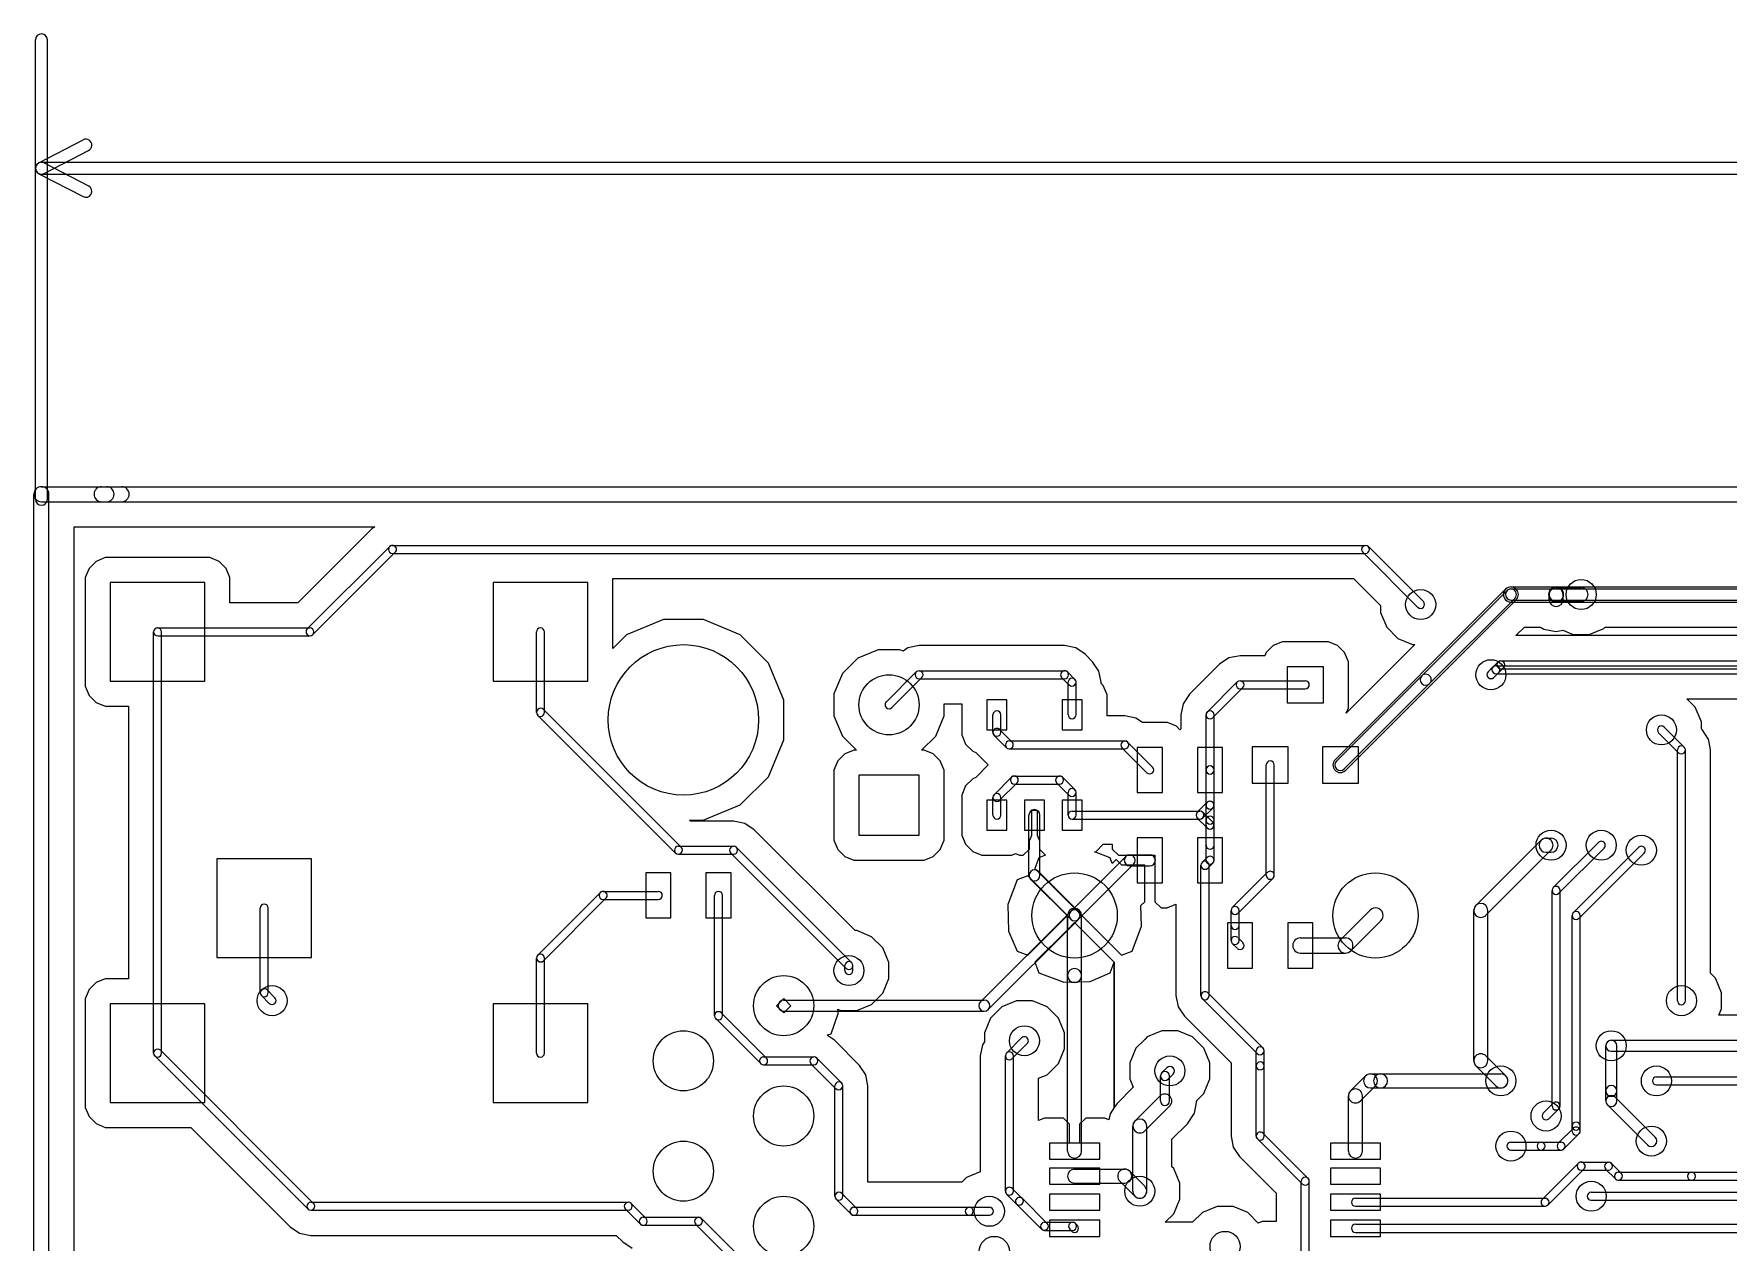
# Model space of a CAD drawing. Extents: x -29274 to 69862, y 24345 to 162744.
# Drawn here: x -8575 to 8315, y 70312 to 82360 of the extents above; entities that cross this region are included whole.
import ezdxf

# ---------------------------------------------------------------- set-up
doc = ezdxf.new("R2010")
doc.units = 0
doc.layers.add('BLACK', color=1, linetype='CONTINUOUS')

msp = doc.modelspace()

# ---------------------------------------------------------------- linework, layer by layer
at = {"layer": 'BLACK'}
for p, q in [((-8560, 77720), (-8560, 82300)), ((-8440, 77720), (-8440, 82300)), ((-8527, 81074), (-8085, 81303)), ((-8500, 81080), (61650, 81080)), ((-8471, 80967), (-8029, 81196)), ((-8471, 81073), (-8029, 80844)), ((-8527, 80966), (-8085, 80737)), ((-8500, 80960), (61650, 80960)), ((-8575, 26120), (-8575, 77770)), ((-8500, 77845), (-7700, 77845)), ((-8500, 77845), (-7850, 77845)), ((-8500, 77695), (-7700, 77695)), ((-8500, 77695), (-7850, 77695)), ((-8425, 26120), (-8425, 77770)), ((-7900, 77845), (61650, 77845)), ((-7900, 77695), (61650, 77695)), ((-8175, 26230), (-8175, 77445)), ((-8175, 77445), (-7900, 77445)), ((-8175, 26230), (-8175, 77445)), ((-8175, 77445), (-7900, 77445)), ((-7900, 77445), (-7850, 77445)), ((-7900, 77445), (-7850, 77445)), ((-7850, 77445), (-7700, 77445)), ((-7850, 77445), (-7700, 77445)), ((-7700, 77445), (-5176, 77445)), ((-7700, 77445), (-5176, 77445)), ((-5206, 77424), (-5943, 76687)), ((-5206, 77424), (-5943, 76687)), ((-5205, 77425), (-5206, 77425)), ((-5206, 77425), (-5206, 77424)), ((-5205, 77425), (-5206, 77425)), ((-5206, 77425), (-5206, 77424)), ((-5176, 77445), (-5205, 77425)), ((-5176, 77445), (-5205, 77425)), ((-5850, 76426), (-5028, 77248)), ((-5794, 76370), (-4972, 77192)), ((-5000, 77260), (4700, 77260)), ((4672, 77191), (5221, 76642)), ((4729, 77248), (5278, 76699)), ((-8025, 77030), (-8063, 76939)), ((-8025, 77030), (-8063, 76939)), ((-7955, 77100), (-8025, 77030)), ((-7955, 77100), (-8025, 77030)), ((-7863, 77138), (-7955, 77100)), ((-7863, 77138), (-7955, 77100)), ((-6919, 77138), (-7863, 77138)), ((-6919, 77138), (-7863, 77138)), ((-6820, 77138), (-6919, 77138)), ((-6820, 77138), (-6919, 77138)), ((-6729, 77100), (-6820, 77138)), ((-6729, 77100), (-6820, 77138)), ((-6659, 77030), (-6729, 77100)), ((-6659, 77030), (-6729, 77100)), ((-6621, 76938), (-6659, 77030)), ((-6621, 76938), (-6659, 77030)), ((-5000, 77180), (4700, 77180)), ((-8063, 76939), (-8063, 76840)), ((-8063, 76939), (-8063, 76840)), ((-6870, 76889), (-7814, 76889)), ((-7814, 76889), (-7814, 75905)), ((-6870, 75905), (-6870, 76889)), ((-6621, 76687), (-6621, 76938)), ((-6621, 76687), (-6621, 76938)), ((-3053, 76889), (-3997, 76889)), ((-3997, 76889), (-3997, 75905)), ((-3053, 75905), (-3053, 76889)), ((-2804, 76230), (-2804, 76930)), ((-2804, 76930), (4580, 76930)), ((-2804, 76230), (-2804, 76930)), ((-2804, 76930), (4580, 76930)), ((4580, 76930), (4851, 76659)), ((4580, 76930), (4851, 76659)), ((-8063, 76840), (-8063, 75856)), ((-8063, 76840), (-8063, 75856)), ((-5943, 76687), (-6621, 76687)), ((-5943, 76687), (-6621, 76687)), ((6097, 76823), (4397, 75123)), ((6203, 76717), (4503, 75017)), ((5261, 75959), (6111, 76809)), ((5339, 75881), (6189, 76731)), ((6150, 76845), (6600, 76845)), ((6150, 76825), (14050, 76825)), ((6150, 76715), (14050, 76715)), ((6150, 76695), (6600, 76695)), ((6530, 76720), (6530, 76770)), ((6530, 76720), (6530, 76770)), ((6600, 76845), (13650, 76845)), ((6600, 76840), (6850, 76840)), ((6600, 76700), (6850, 76700)), ((6600, 76695), (13650, 76695)), ((6670, 76720), (6670, 76770)), ((6670, 76720), (6670, 76770)), ((-2298, 76520), (-2666, 76368)), ((-2298, 76520), (-2666, 76368)), ((-1900, 76520), (-2298, 76520)), ((-1900, 76520), (-2298, 76520)), ((-1533, 76367), (-1900, 76520)), ((-1533, 76367), (-1900, 76520)), ((4851, 76659), (4851, 76591)), ((4851, 76659), (4851, 76591)), ((4851, 76591), (4912, 76444)), ((4851, 76591), (4912, 76444)), ((-7382, 72197), (-7382, 76397)), ((-7341, 76437), (-5823, 76437)), ((-7341, 76357), (-5823, 76357)), ((-7302, 72197), (-7302, 76397)), ((-3565, 75595), (-3565, 76397)), ((-3485, 75595), (-3485, 76397)), ((-2666, 76368), (-2804, 76230)), ((-2666, 76368), (-2804, 76230)), ((-1252, 76086), (-1533, 76367)), ((-1252, 76086), (-1533, 76367)), ((4912, 76444), (5024, 76332)), ((4912, 76444), (5024, 76332)), ((6200, 76360), (6285, 76445)), ((6200, 76360), (6285, 76445)), ((9700, 76360), (6200, 76360)), ((9700, 76360), (6200, 76360)), ((6285, 76445), (6446, 76445)), ((6285, 76445), (6446, 76445)), ((6446, 76445), (6478, 76424)), ((6446, 76445), (6478, 76424)), ((6478, 76424), (6600, 76400)), ((6478, 76424), (6600, 76400)), ((6600, 76400), (6668, 76414)), ((6600, 76400), (6668, 76414)), ((6668, 76414), (6770, 76371)), ((6668, 76414), (6770, 76371)), ((6770, 76371), (6929, 76371)), ((6770, 76371), (6929, 76371)), ((6929, 76371), (7076, 76432)), ((6929, 76371), (7076, 76432)), ((7076, 76432), (7089, 76445)), ((7076, 76432), (7089, 76445)), ((7089, 76445), (13419, 76445)), ((7089, 76445), (13419, 76445)), ((-159, 76219), (-361, 76135)), ((-159, 76219), (-361, 76135)), ((59, 76219), (-159, 76219)), ((59, 76219), (-159, 76219)), ((90, 76206), (59, 76219)), ((90, 76206), (59, 76219)), ((139, 76238), (90, 76206)), ((139, 76238), (90, 76206)), ((250, 76260), (139, 76238)), ((250, 76260), (139, 76238)), ((1700, 76260), (250, 76260)), ((1700, 76260), (250, 76260)), ((1811, 76238), (1700, 76260)), ((1811, 76238), (1700, 76260)), ((1905, 76175), (1811, 76238)), ((1905, 76175), (1811, 76238)), ((1980, 76100), (1905, 76175)), ((1980, 76100), (1905, 76175)), ((3709, 76191), (3696, 76160)), ((3709, 76191), (3696, 76160)), ((3779, 76261), (3709, 76191)), ((3779, 76261), (3709, 76191)), ((3871, 76299), (3779, 76261)), ((3871, 76299), (3779, 76261)), ((4231, 76299), (3871, 76299)), ((4231, 76299), (3871, 76299)), ((4330, 76299), (4231, 76299)), ((4330, 76299), (4231, 76299)), ((4421, 76261), (4330, 76299)), ((4421, 76261), (4330, 76299)), ((4491, 76191), (4421, 76261)), ((4491, 76191), (4421, 76261)), ((4529, 76099), (4491, 76191)), ((4529, 76099), (4491, 76191)), ((5191, 76271), (4506, 75587)), ((5191, 76271), (4506, 75587)), ((5024, 76332), (5170, 76271)), ((5024, 76332), (5170, 76271)), ((5170, 76271), (5191, 76271)), ((5170, 76271), (5191, 76271)), ((-1100, 75718), (-1252, 76086)), ((-1100, 75718), (-1252, 76086)), ((-361, 76135), (-515, 75981)), ((-361, 76135), (-515, 75981)), ((250, 76010), (1700, 76010)), ((2043, 76006), (1980, 76100)), ((2043, 76006), (1980, 76100)), ((2065, 75895), (2043, 76006)), ((2065, 75895), (2043, 76006)), ((3245, 76075), (2945, 75775)), ((3245, 76075), (2945, 75775)), ((3339, 76138), (3245, 76075)), ((3339, 76138), (3245, 76075)), ((3450, 76160), (3339, 76138)), ((3450, 76160), (3339, 76138)), ((3696, 76160), (3450, 76160)), ((3696, 76160), (3450, 76160)), ((3920, 76050), (3920, 75690)), ((4280, 76050), (3920, 76050)), ((4280, 75690), (4280, 76050)), ((4529, 75739), (4529, 76099)), ((4529, 75739), (4529, 76099)), ((6021, 76098), (5922, 75999)), ((5971, 76048), (5922, 75999)), ((6078, 76041), (5979, 75942)), ((6000, 76060), (9750, 76060)), ((6050, 76110), (9700, 76110)), ((6050, 76030), (9700, 76030)), ((-8063, 75856), (-8025, 75764)), ((-8063, 75856), (-8025, 75764)), ((-7814, 75905), (-6870, 75905)), ((-3997, 75905), (-3053, 75905)), ((-515, 75981), (-599, 75779)), ((-515, 75981), (-599, 75779)), ((222, 75998), (-78, 75698)), ((278, 75942), (-22, 75642)), ((250, 75930), (1700, 75930)), ((1746, 75867), (1671, 75942)), ((1803, 75924), (1728, 75999)), ((1735, 75571), (1735, 75895)), ((1815, 75571), (1815, 75895)), ((2065, 75882), (2065, 75895)), ((2065, 75882), (2065, 75895)), ((2086, 75861), (2065, 75882)), ((2086, 75861), (2065, 75882)), ((2124, 75769), (2086, 75861)), ((2124, 75769), (2086, 75861)), ((3422, 75898), (3122, 75598)), ((3478, 75842), (3178, 75542)), ((3450, 75910), (4100, 75910)), ((4411, 75109), (5261, 75959)), ((4489, 75031), (5339, 75881)), ((6028, 75991), (5979, 75942)), ((6000, 75980), (9750, 75980)), ((-8025, 75764), (-7955, 75694)), ((-8025, 75764), (-7955, 75694)), ((-7955, 75694), (-7864, 75656)), ((-7955, 75694), (-7864, 75656)), ((-1100, 75320), (-1100, 75718)), ((-1100, 75320), (-1100, 75718)), ((-599, 75779), (-599, 75561)), ((-599, 75779), (-599, 75561)), ((499, 75561), (499, 75680)), ((499, 75680), (676, 75680)), ((499, 75561), (499, 75680)), ((499, 75680), (676, 75680)), ((676, 75680), (676, 75671)), ((676, 75680), (676, 75671)), ((676, 75671), (676, 75371)), ((676, 75671), (676, 75371)), ((1125, 75720), (925, 75720)), ((925, 75720), (925, 75420)), ((1125, 75420), (1125, 75720)), ((1875, 75720), (1675, 75720)), ((1675, 75720), (1675, 75420)), ((1875, 75420), (1875, 75720)), ((2124, 75560), (2124, 75769)), ((2124, 75560), (2124, 75769)), ((2882, 75681), (2860, 75570)), ((2882, 75681), (2860, 75570)), ((2945, 75775), (2882, 75681)), ((2945, 75775), (2882, 75681)), ((3450, 75830), (4100, 75830)), ((3920, 75690), (4280, 75690)), ((4529, 75640), (4529, 75739)), ((4529, 75640), (4529, 75739)), ((7988, 75646), (7904, 75730)), ((7904, 75730), (9629, 75730)), ((7988, 75646), (7904, 75730)), ((7904, 75730), (9629, 75730)), ((-7864, 75656), (-7765, 75656)), ((-7864, 75656), (-7765, 75656)), ((-7765, 75656), (-7632, 75656)), ((-7765, 75656), (-7632, 75656)), ((-7632, 75656), (-7632, 72938)), ((-7632, 75656), (-7632, 72938)), ((-3553, 75567), (-2178, 74192)), ((-3496, 75624), (-2121, 74249)), ((-599, 75561), (-515, 75359)), ((-599, 75561), (-515, 75359)), ((415, 75359), (499, 75561)), ((415, 75359), (499, 75561)), ((985, 75396), (985, 75570)), ((1065, 75396), (1065, 75570)), ((2300, 75560), (2124, 75560)), ((2300, 75560), (2124, 75560)), ((2411, 75538), (2300, 75560)), ((2411, 75538), (2300, 75560)), ((2476, 75494), (2411, 75538)), ((2476, 75494), (2411, 75538)), ((2860, 75570), (2860, 75432)), ((2860, 75570), (2860, 75432)), ((3110, 75020), (3110, 75570)), ((3190, 75020), (3190, 75570)), ((4506, 75587), (4529, 75640)), ((4506, 75587), (4529, 75640)), ((8049, 75499), (7988, 75646)), ((8049, 75499), (7988, 75646)), ((8049, 75431), (8049, 75499)), ((8049, 75431), (8049, 75499)), ((-515, 75359), (-375, 75219)), ((-515, 75359), (-375, 75219)), ((275, 75219), (415, 75359)), ((275, 75219), (415, 75359)), ((676, 75371), (714, 75279)), ((676, 75371), (714, 75279)), ((925, 75420), (1125, 75420)), ((1121, 75242), (996, 75367)), ((1178, 75299), (1053, 75424)), ((1675, 75420), (1875, 75420)), ((2626, 75494), (2476, 75494)), ((2626, 75494), (2476, 75494)), ((2725, 75494), (2626, 75494)), ((2725, 75494), (2626, 75494)), ((2816, 75456), (2725, 75494)), ((2816, 75456), (2725, 75494)), ((2850, 75422), (2816, 75456)), ((2850, 75422), (2816, 75456)), ((2860, 75432), (2850, 75422)), ((2860, 75432), (2850, 75422)), ((7622, 75391), (7821, 75192)), ((7679, 75448), (7878, 75249)), ((8054, 75426), (8049, 75431)), ((8054, 75426), (8049, 75431)), ((8055, 75425), (8054, 75426)), ((8055, 75425), (8054, 75426)), ((8117, 75332), (8055, 75425)), ((8117, 75332), (8055, 75425)), ((8118, 75331), (8117, 75332)), ((8118, 75331), (8117, 75332)), ((8139, 75221), (8118, 75331)), ((8139, 75221), (8118, 75331)), ((-1253, 74953), (-1100, 75320)), ((-1253, 74953), (-1100, 75320)), ((-491, 75181), (-561, 75111)), ((-491, 75181), (-561, 75111)), ((-399, 75219), (-491, 75181)), ((-399, 75219), (-491, 75181)), ((-375, 75219), (-399, 75219)), ((-375, 75219), (-399, 75219)), ((300, 75219), (275, 75219)), ((300, 75219), (275, 75219)), ((391, 75181), (300, 75219)), ((391, 75181), (300, 75219)), ((461, 75111), (391, 75181)), ((461, 75111), (391, 75181)), ((714, 75279), (784, 75209)), ((714, 75279), (784, 75209)), ((784, 75209), (816, 75196)), ((784, 75209), (816, 75196)), ((816, 75196), (820, 75190)), ((816, 75196), (820, 75190)), ((820, 75190), (939, 75070)), ((820, 75190), (939, 75070)), ((1150, 75310), (2300, 75310)), ((1150, 75230), (2300, 75230)), ((2272, 75241), (2521, 74992)), ((2329, 75298), (2578, 75049)), ((2425, 75245), (2425, 74795)), ((2675, 75245), (2425, 75245)), ((2675, 74795), (2675, 75245)), ((3025, 75245), (3025, 74795)), ((3275, 75245), (3025, 75245)), ((3275, 74795), (3275, 75245)), ((3570, 75250), (3570, 74890)), ((3930, 75250), (3570, 75250)), ((3930, 74890), (3930, 75250)), ((4270, 75250), (4270, 74890)), ((4630, 75250), (4270, 75250)), ((4630, 74890), (4630, 75250)), ((7810, 72720), (7810, 75220)), ((7890, 72720), (7890, 75220)), ((8140, 75220), (8139, 75221)), ((8140, 75220), (8139, 75221)), ((8140, 72994), (8140, 75220)), ((8140, 72994), (8140, 75220)), ((-561, 75111), (-599, 75020)), ((-561, 75111), (-599, 75020)), ((-599, 75020), (-599, 74921)), ((-599, 75020), (-599, 74921)), ((499, 75019), (461, 75111)), ((499, 75019), (461, 75111)), ((499, 74419), (499, 75019)), ((499, 74419), (499, 75019)), ((939, 75070), (820, 74950)), ((939, 75070), (820, 74950)), ((3110, 74120), (3110, 75020)), ((3110, 74670), (3110, 75020)), ((3190, 74120), (3190, 75020)), ((3190, 74670), (3190, 75020)), ((3710, 73970), (3710, 75070)), ((3790, 73970), (3790, 75070)), ((-1534, 74672), (-1253, 74953)), ((-1534, 74672), (-1253, 74953)), ((-599, 74921), (-599, 74321)), ((-599, 74921), (-599, 74321)), ((250, 74970), (-350, 74970)), ((-350, 74970), (-350, 74370)), ((250, 74370), (250, 74970)), ((714, 74861), (676, 74770)), ((714, 74861), (676, 74770)), ((784, 74931), (714, 74861)), ((784, 74931), (714, 74861)), ((816, 74945), (784, 74931)), ((816, 74945), (784, 74931)), ((820, 74950), (816, 74945)), ((820, 74950), (816, 74945)), ((1171, 74948), (997, 74774)), ((1227, 74892), (1053, 74718)), ((1200, 74960), (1650, 74960)), ((1200, 74880), (1650, 74880)), ((1746, 74767), (1621, 74892)), ((1803, 74824), (1678, 74949)), ((3570, 74890), (3930, 74890)), ((4270, 74890), (4630, 74890)), ((-1902, 74520), (-1534, 74672)), ((-1902, 74520), (-1534, 74672)), ((676, 74770), (676, 74671)), ((676, 74770), (676, 74671)), ((676, 74671), (676, 74371)), ((676, 74671), (676, 74371)), ((1125, 74720), (925, 74720)), ((925, 74720), (925, 74420)), ((985, 74571), (985, 74745)), ((1065, 74571), (1065, 74745)), ((1125, 74420), (1125, 74720)), ((1500, 74720), (1300, 74720)), ((1300, 74720), (1300, 74420)), ((1500, 74420), (1500, 74720)), ((1875, 74720), (1675, 74720)), ((1675, 74720), (1675, 74420)), ((1735, 74571), (1735, 74795)), ((1815, 74571), (1815, 74795)), ((1875, 74420), (1875, 74720)), ((2425, 74795), (2675, 74795)), ((3022, 74599), (3121, 74698)), ((3025, 74795), (3275, 74795)), ((3110, 74520), (3110, 74670)), ((3190, 74520), (3190, 74670)), ((-2030, 74510), (-2040, 74520)), ((-2040, 74520), (-1902, 74520)), ((-2030, 74510), (-2040, 74520)), ((-2040, 74520), (-1902, 74520)), ((-1600, 74510), (-2030, 74510)), ((-1600, 74510), (-2030, 74510)), ((-1489, 74488), (-1600, 74510)), ((-1489, 74488), (-1600, 74510)), ((-1395, 74425), (-1489, 74488)), ((-1395, 74425), (-1489, 74488)), ((1345, 73970), (1345, 74570)), ((1374, 74469), (1374, 74620)), ((1374, 74620), (1426, 74620)), ((1374, 74469), (1374, 74620)), ((1374, 74620), (1426, 74620)), ((1426, 74620), (1426, 74371)), ((1426, 74620), (1426, 74371)), ((1455, 73970), (1455, 74570)), ((1775, 74610), (3049, 74610)), ((1775, 74530), (3049, 74530)), ((3022, 74541), (3121, 74442)), ((3079, 74542), (3178, 74641)), ((3079, 74598), (3178, 74499)), ((3110, 74470), (3110, 74520)), ((3110, 74270), (3110, 74520)), ((3190, 74470), (3190, 74520)), ((3190, 74270), (3190, 74520)), ((-389, 73419), (-1395, 74425)), ((-389, 73419), (-1395, 74425)), ((-599, 74321), (-561, 74229)), ((-599, 74321), (-561, 74229)), ((-350, 74370), (250, 74370)), ((461, 74229), (499, 74320)), ((461, 74229), (499, 74320)), ((499, 74320), (499, 74419)), ((499, 74320), (499, 74419)), ((676, 74371), (714, 74279)), ((676, 74371), (714, 74279)), ((925, 74420), (1125, 74420)), ((1300, 74420), (1500, 74420)), ((1350, 74313), (1374, 74370)), ((1350, 74313), (1374, 74370)), ((1374, 74370), (1374, 74469)), ((1374, 74370), (1374, 74469)), ((1426, 74371), (1450, 74313)), ((1426, 74371), (1450, 74313)), ((1675, 74420), (1875, 74420)), ((2675, 74345), (2425, 74345)), ((2425, 74345), (2425, 73895)), ((2675, 73895), (2675, 74345)), ((3275, 74345), (3025, 74345)), ((3025, 74345), (3025, 73895)), ((3275, 73895), (3275, 74345)), ((6450, 74319), (5801, 73670)), ((6500, 74340), (6550, 74340)), ((-2150, 74260), (-1600, 74260)), ((-2150, 74180), (-1600, 74180)), ((-1628, 74192), (-478, 73042)), ((-1572, 74248), (-422, 73098)), ((-561, 74229), (-491, 74159)), ((-561, 74229), (-491, 74159)), ((-491, 74159), (-400, 74121)), ((-491, 74159), (-400, 74121)), ((299, 74121), (391, 74159)), ((299, 74121), (391, 74159)), ((391, 74159), (461, 74229)), ((391, 74159), (461, 74229)), ((714, 74279), (784, 74209)), ((714, 74279), (784, 74209)), ((784, 74209), (875, 74171)), ((784, 74209), (875, 74171)), ((875, 74171), (974, 74171)), ((875, 74171), (974, 74171)), ((974, 74171), (1174, 74171)), ((974, 74171), (1174, 74171)), ((1174, 74171), (1212, 74187)), ((1174, 74171), (1212, 74187)), ((1212, 74187), (1251, 74171)), ((1212, 74187), (1251, 74171)), ((1251, 74171), (1288, 74170)), ((1251, 74171), (1288, 74170)), ((1288, 74170), (1350, 74232)), ((1288, 74170), (1350, 74232)), ((1350, 74232), (1350, 74313)), ((1350, 74232), (1350, 74313)), ((1510, 74172), (1445, 74144)), ((1510, 74172), (1445, 74144)), ((1450, 74313), (1450, 74232)), ((1450, 74313), (1450, 74232)), ((1450, 74232), (1510, 74172)), ((1450, 74232), (1510, 74172)), ((2310, 74158), (1762, 73610)), ((1999, 74203), (2016, 74209)), ((1999, 74203), (2016, 74209)), ((2155, 74144), (1999, 74203)), ((2155, 74144), (1999, 74203)), ((2016, 74209), (2086, 74279)), ((2016, 74209), (2086, 74279)), ((2086, 74279), (2086, 74280)), ((2086, 74280), (2175, 74280)), ((2086, 74279), (2086, 74280)), ((2086, 74280), (2175, 74280)), ((2175, 74280), (2175, 74232)), ((2175, 74280), (2175, 74232)), ((2175, 74232), (2237, 74170)), ((2175, 74232), (2237, 74170)), ((2237, 74170), (2450, 74170)), ((2237, 74170), (2450, 74170)), ((2350, 74175), (2550, 74175)), ((2450, 74170), (2500, 74170)), ((2450, 74170), (2500, 74170)), ((2500, 74170), (2600, 74170)), ((2500, 74170), (2600, 74170)), ((2600, 74170), (2600, 74070)), ((2600, 74170), (2600, 74070)), ((3072, 74099), (3121, 74148)), ((6549, 74220), (5900, 73571)), ((6500, 74200), (6550, 74200)), ((6572, 73848), (7022, 74298)), ((6628, 73792), (7078, 74242)), ((6772, 73599), (7421, 74248)), ((6829, 73542), (7478, 74191)), ((-5807, 74135), (-6751, 74135)), ((-6751, 74135), (-6751, 73151)), ((-5807, 73151), (-5807, 74135)), ((-2475, 73995), (-2475, 73545)), ((-2225, 73995), (-2475, 73995)), ((-2225, 73545), (-2225, 73995)), ((-1875, 73995), (-1875, 73545)), ((-1625, 73995), (-1875, 73995)), ((-1625, 73545), (-1625, 73995)), ((-400, 74121), (-301, 74121)), ((-400, 74121), (-301, 74121)), ((-301, 74121), (299, 74121)), ((-301, 74121), (299, 74121)), ((1445, 74144), (1404, 74037)), ((1445, 74144), (1404, 74037)), ((1404, 74037), (1765, 73676)), ((1404, 74037), (1765, 73676)), ((1439, 74008), (1838, 73609)), ((2388, 74080), (1840, 73532)), ((2176, 74088), (2155, 74144)), ((2176, 74088), (2155, 74144)), ((2215, 74126), (2176, 74088)), ((2215, 74126), (2176, 74088)), ((2271, 74070), (2215, 74126)), ((2271, 74070), (2215, 74126)), ((2500, 74070), (2271, 74070)), ((2500, 74070), (2271, 74070)), ((2350, 74065), (2550, 74065)), ((2500, 73707), (2500, 74070)), ((2500, 73707), (2500, 74070)), ((2600, 74070), (2600, 74020)), ((2600, 74070), (2600, 74020)), ((2600, 74020), (2600, 73707)), ((2600, 74020), (2600, 73707)), ((3060, 72770), (3060, 74070)), ((3129, 74042), (3178, 74091)), ((3140, 72770), (3140, 74070)), ((3372, 73649), (3721, 73998)), ((-2900, 73810), (-2350, 73810)), ((1226, 73925), (1133, 73678)), ((1226, 73925), (1133, 73678)), ((1333, 73966), (1226, 73925)), ((1333, 73966), (1226, 73925)), ((1729, 73570), (1333, 73966)), ((1729, 73570), (1333, 73966)), ((1362, 73931), (1761, 73532)), ((2425, 73895), (2675, 73895)), ((3025, 73895), (3275, 73895)), ((3429, 73592), (3778, 73941)), ((6560, 71670), (6560, 73820)), ((6640, 71670), (6640, 73820)), ((-6319, 72799), (-6319, 73643)), ((-6239, 72799), (-6239, 73643)), ((-3552, 73174), (-2928, 73798)), ((-3496, 73118), (-2872, 73742)), ((-2900, 73730), (-2350, 73730)), ((-1790, 72570), (-1790, 73770)), ((-1710, 72570), (-1710, 73770)), ((1133, 73678), (1142, 73414)), ((1133, 73678), (1142, 73414)), ((1765, 73676), (1800, 73641)), ((1765, 73676), (1800, 73641)), ((1800, 73641), (1871, 73570)), ((1800, 73641), (1871, 73570)), ((2460, 73668), (2500, 73707)), ((2460, 73668), (2500, 73707)), ((2467, 73462), (2460, 73668)), ((2467, 73462), (2460, 73668)), ((2600, 73707), (2662, 73645)), ((2600, 73707), (2662, 73645)), ((2662, 73645), (2724, 73646)), ((2662, 73645), (2724, 73646)), ((2724, 73646), (2810, 73682)), ((2724, 73646), (2810, 73682)), ((2810, 73682), (2810, 72770)), ((2810, 73682), (2810, 72770)), ((-2475, 73545), (-2225, 73545)), ((-1875, 73545), (-1625, 73545)), ((861, 72709), (1761, 73609)), ((939, 72631), (1839, 73531)), ((1333, 73174), (1729, 73570)), ((1333, 73174), (1729, 73570)), ((1729, 73428), (1729, 73570)), ((1729, 73570), (1729, 73428)), ((1729, 73428), (1729, 73570)), ((1729, 73570), (1729, 73428)), ((1800, 73499), (1729, 73428)), ((1800, 73499), (1729, 73428)), ((1730, 72970), (1730, 73570)), ((2196, 73103), (1800, 73499)), ((2196, 73103), (1800, 73499)), ((1870, 72970), (1870, 73570)), ((1871, 73570), (1906, 73535)), ((1871, 73570), (1906, 73535)), ((1906, 73535), (2267, 73174)), ((1906, 73535), (2267, 73174)), ((3325, 73495), (3325, 73045)), ((3575, 73495), (3325, 73495)), ((3360, 73320), (3360, 73620)), ((3360, 73470), (3360, 73620)), ((3440, 73320), (3440, 73620)), ((3440, 73470), (3440, 73620)), ((3575, 73045), (3575, 73495)), ((3925, 73495), (3925, 73045)), ((4175, 73495), (3925, 73495)), ((4175, 73045), (4175, 73495)), ((4447, 73323), (4747, 73623)), ((4553, 73217), (4853, 73517)), ((5780, 72120), (5780, 73620)), ((5920, 72120), (5920, 73620)), ((6760, 71470), (6760, 73570)), ((6840, 71470), (6840, 73570)), ((-370, 73419), (-389, 73419)), ((-370, 73419), (-389, 73419)), ((-224, 73358), (-370, 73419)), ((-224, 73358), (-370, 73419)), ((-112, 73246), (-224, 73358)), ((-112, 73246), (-224, 73358)), ((1142, 73414), (1226, 73215)), ((1142, 73414), (1226, 73215)), ((1729, 73428), (1404, 73103)), ((1729, 73428), (1404, 73103)), ((2374, 73215), (2467, 73462)), ((2374, 73215), (2467, 73462)), ((3429, 73348), (3478, 73299)), ((4050, 73345), (4500, 73345)), ((-6751, 73151), (-5807, 73151)), ((-3565, 72197), (-3565, 73145)), ((-3485, 72197), (-3485, 73145)), ((-51, 73099), (-112, 73246)), ((-51, 73099), (-112, 73246)), ((1226, 73215), (1333, 73174)), ((1226, 73215), (1333, 73174)), ((2267, 73174), (2374, 73215)), ((2267, 73174), (2374, 73215)), ((3372, 73291), (3421, 73242)), ((4050, 73195), (4500, 73195)), ((-490, 73020), (-490, 73070)), ((-410, 73020), (-410, 73070)), ((-51, 72940), (-51, 73099)), ((-51, 72940), (-51, 73099)), ((1404, 73103), (1445, 72996)), ((1404, 73103), (1445, 72996)), ((1445, 72996), (1692, 72903)), ((1445, 72996), (1692, 72903)), ((1730, 71220), (1730, 72970)), ((1870, 71220), (1870, 72970)), ((1956, 72912), (2155, 72996)), ((1956, 72912), (2155, 72996)), ((2155, 72996), (2196, 73103)), ((2155, 72996), (2196, 73103)), ((2196, 71655), (2196, 73103)), ((2196, 73103), (2196, 71655)), ((2196, 71655), (2196, 73103)), ((2196, 73103), (2196, 71655)), ((3325, 73045), (3575, 73045)), ((3925, 73045), (4175, 73045)), ((8188, 72946), (8140, 72994)), ((8188, 72946), (8140, 72994)), ((-8025, 72830), (-8063, 72739)), ((-8025, 72830), (-8063, 72739)), ((-7955, 72900), (-8025, 72830)), ((-7955, 72900), (-8025, 72830)), ((-7863, 72938), (-7955, 72900)), ((-7863, 72938), (-7955, 72900)), ((-7632, 72938), (-7863, 72938)), ((-7632, 72938), (-7863, 72938)), ((-6172, 72749), (-6250, 72827)), ((-112, 72794), (-51, 72940)), ((-112, 72794), (-51, 72940)), ((1692, 72903), (1956, 72912)), ((1692, 72903), (1956, 72912)), ((3678, 72249), (3129, 72798)), ((8249, 72799), (8188, 72946)), ((8249, 72799), (8188, 72946)), ((8249, 72640), (8249, 72799)), ((8249, 72640), (8249, 72799)), ((-8063, 72739), (-8063, 72640)), ((-8063, 72739), (-8063, 72640)), ((-8063, 72640), (-8063, 71656)), ((-8063, 72640), (-8063, 71656)), ((-6870, 72689), (-7814, 72689)), ((-7814, 72689), (-7814, 71705)), ((-6870, 71705), (-6870, 72689)), ((-6228, 72693), (-6306, 72771)), ((-3053, 72689), (-3997, 72689)), ((-3997, 72689), (-3997, 71705)), ((-3053, 71705), (-3053, 72689)), ((-1171, 72670), (-1100, 72741)), ((-1171, 72670), (-1100, 72741)), ((-1100, 72599), (-1171, 72670)), ((-1100, 72599), (-1171, 72670)), ((-1100, 72741), (-1029, 72670)), ((-1100, 72741), (-1029, 72670)), ((-1100, 72725), (900, 72725)), ((-1029, 72670), (-1100, 72599)), ((-1029, 72670), (-1100, 72599)), ((-557, 72591), (-560, 72634)), ((-560, 72634), (-530, 72621)), ((-557, 72591), (-560, 72634)), ((-560, 72634), (-530, 72621)), ((-371, 72621), (-224, 72682)), ((-371, 72621), (-224, 72682)), ((-224, 72682), (-112, 72794)), ((-224, 72682), (-112, 72794)), ((1074, 72658), (962, 72546)), ((1074, 72658), (962, 72546)), ((1221, 72719), (1074, 72658)), ((1221, 72719), (1074, 72658)), ((1380, 72719), (1221, 72719)), ((1380, 72719), (1221, 72719)), ((1526, 72658), (1380, 72719)), ((1526, 72658), (1380, 72719)), ((1638, 72546), (1526, 72658)), ((1638, 72546), (1526, 72658)), ((2810, 72770), (2832, 72659)), ((2810, 72770), (2832, 72659)), ((2832, 72659), (2895, 72565)), ((2832, 72659), (2895, 72565)), ((3621, 72192), (3072, 72741)), ((8221, 72575), (8249, 72640)), ((8221, 72575), (8249, 72640)), ((-1778, 72542), (-1328, 72092)), ((-1722, 72598), (-1272, 72148)), ((-1100, 72615), (900, 72615)), ((-628, 72389), (-557, 72591)), ((-628, 72389), (-557, 72591)), ((-530, 72621), (-371, 72621)), ((-530, 72621), (-371, 72621)), ((962, 72546), (901, 72400)), ((962, 72546), (901, 72400)), ((1699, 72399), (1638, 72546)), ((1699, 72399), (1638, 72546)), ((2895, 72565), (3360, 72100)), ((2895, 72565), (3360, 72100)), ((10100, 72575), (8221, 72575)), ((10100, 72575), (8221, 72575)), ((-668, 72379), (-628, 72389)), ((-668, 72379), (-628, 72389)), ((-654, 72365), (-668, 72379)), ((-654, 72365), (-668, 72379)), ((-595, 72325), (-654, 72365)), ((-595, 72325), (-654, 72365)), ((-345, 72075), (-595, 72325)), ((-345, 72075), (-595, 72325)), ((901, 72310), (882, 72281)), ((901, 72310), (882, 72281)), ((901, 72400), (901, 72310)), ((901, 72400), (901, 72310)), ((1122, 72198), (1272, 72348)), ((1178, 72142), (1328, 72292)), ((1699, 72240), (1699, 72399)), ((1699, 72240), (1699, 72399)), ((2500, 72334), (2412, 72246)), ((2500, 72334), (2412, 72246)), ((2524, 72358), (2500, 72334)), ((2524, 72358), (2500, 72334)), ((2671, 72419), (2524, 72358)), ((2671, 72419), (2524, 72358)), ((2830, 72419), (2671, 72419)), ((2830, 72419), (2671, 72419)), ((2976, 72358), (2830, 72419)), ((2976, 72358), (2830, 72419)), ((3088, 72246), (2976, 72358)), ((3088, 72246), (2976, 72358)), ((7150, 72325), (10100, 72325)), ((-7369, 72169), (-5843, 70643)), ((-7313, 72225), (-5787, 70699)), ((-1300, 72160), (-800, 72160)), ((-771, 72148), (-522, 71899)), ((882, 72281), (860, 72170)), ((882, 72281), (860, 72170)), ((860, 72170), (860, 71015)), ((860, 72170), (860, 71015)), ((1110, 70820), (1110, 72170)), ((1190, 70820), (1190, 72170)), ((1638, 72094), (1699, 72240)), ((1638, 72094), (1699, 72240)), ((2412, 72246), (2351, 72100)), ((2412, 72246), (2351, 72100)), ((3149, 72099), (3088, 72246)), ((3149, 72099), (3088, 72246)), ((3610, 72070), (3610, 72220)), ((3690, 72070), (3690, 72220)), ((5900, 72169), (6099, 71970)), ((7095, 71820), (7095, 72270)), ((7150, 72215), (10100, 72215)), ((7205, 71820), (7205, 72270)), ((-1300, 72080), (-800, 72080)), ((-828, 72091), (-579, 71842)), ((-282, 71981), (-345, 72075)), ((-282, 71981), (-345, 72075)), ((-260, 71870), (-282, 71981)), ((-260, 71870), (-282, 71981)), ((1440, 71947), (1526, 71982)), ((1440, 71947), (1526, 71982)), ((1526, 71982), (1638, 72094)), ((1526, 71982), (1638, 72094)), ((2351, 72100), (2351, 71941)), ((2351, 72100), (2351, 71941)), ((2655, 71720), (2655, 71970)), ((2718, 72052), (2668, 72002)), ((2782, 71988), (2732, 71938)), ((2745, 71720), (2745, 71970)), ((3149, 71940), (3149, 72099)), ((3149, 71940), (3149, 72099)), ((3360, 72100), (3360, 72070)), ((3360, 72100), (3360, 72070)), ((3360, 72070), (3360, 71370)), ((3360, 72070), (3360, 71370)), ((3610, 71370), (3610, 72070)), ((3690, 71370), (3690, 72070)), ((4551, 71820), (4700, 71969)), ((4750, 71990), (4850, 71990)), ((4850, 71990), (6050, 71990)), ((5801, 72070), (6000, 71871)), ((7600, 71960), (8450, 71960)), ((-590, 70770), (-590, 71870)), ((-510, 70770), (-510, 71870)), ((-260, 70910), (-260, 71870)), ((-260, 70910), (-260, 71870)), ((1440, 71524), (1440, 71947)), ((1440, 71524), (1440, 71947)), ((2385, 71859), (2224, 71696)), ((2385, 71859), (2224, 71696)), ((2351, 71941), (2385, 71859)), ((2351, 71941), (2385, 71859)), ((3018, 71725), (3088, 71794)), ((3018, 71725), (3088, 71794)), ((3088, 71794), (3149, 71940)), ((3088, 71794), (3149, 71940)), ((4650, 71721), (4799, 71870)), ((4750, 71850), (4850, 71850)), ((4850, 71850), (6050, 71850)), ((7095, 71720), (7095, 71820)), ((7205, 71720), (7205, 71820)), ((7600, 71880), (8450, 71880)), ((-8063, 71656), (-8025, 71564)), ((-8063, 71656), (-8025, 71564)), ((-7814, 71705), (-6870, 71705)), ((-3997, 71705), (-3053, 71705)), ((2196, 71655), (2154, 71593)), ((2196, 71655), (2154, 71593)), ((2224, 71696), (2196, 71655)), ((2224, 71696), (2196, 71655)), ((2650, 71769), (2401, 71520)), ((2749, 71670), (2500, 71421)), ((2995, 71597), (3019, 71720)), ((2995, 71597), (3019, 71720)), ((3019, 71720), (3018, 71725)), ((3019, 71720), (3018, 71725)), ((4530, 71220), (4530, 71770)), ((4670, 71220), (4670, 71770)), ((6472, 71599), (6571, 71698)), ((6529, 71542), (6628, 71641)), ((7112, 71681), (7511, 71282)), ((7189, 71758), (7588, 71359)), ((-8025, 71564), (-7955, 71494)), ((-8025, 71564), (-7955, 71494)), ((-7955, 71494), (-7864, 71456)), ((-7955, 71494), (-7864, 71456)), ((-7864, 71456), (-7765, 71456)), ((-7864, 71456), (-7765, 71456)), ((-7765, 71456), (-7011, 71456)), ((-7765, 71456), (-7011, 71456)), ((-7011, 71456), (-6020, 70465)), ((-7011, 71456), (-6020, 70465)), ((1500, 71549), (1440, 71524)), ((1500, 71549), (1440, 71524)), ((1599, 71549), (1500, 71549)), ((1599, 71549), (1500, 71549)), ((1688, 71550), (1599, 71549)), ((1688, 71550), (1599, 71549)), ((1750, 71488), (1688, 71550)), ((1750, 71488), (1688, 71550)), ((1750, 71320), (1750, 71488)), ((1750, 71320), (1750, 71488)), ((1912, 71550), (1850, 71488)), ((1912, 71550), (1850, 71488)), ((1850, 71488), (1850, 71320)), ((1850, 71488), (1850, 71320)), ((2001, 71549), (1912, 71550)), ((2001, 71549), (1912, 71550)), ((2100, 71549), (2001, 71549)), ((2100, 71549), (2001, 71549)), ((2141, 71532), (2100, 71549)), ((2141, 71532), (2100, 71549)), ((2142, 71532), (2141, 71532)), ((2142, 71532), (2141, 71532)), ((2154, 71593), (2142, 71532)), ((2154, 71593), (2142, 71532)), ((2380, 70820), (2380, 71470)), ((2520, 70820), (2520, 71470)), ((2770, 71338), (2926, 71493)), ((2770, 71338), (2926, 71493)), ((2926, 71493), (2995, 71597)), ((2926, 71493), (2995, 71597)), ((6622, 71298), (6772, 71448)), ((6760, 71420), (6760, 71470)), ((6840, 71420), (6840, 71470)), ((2050, 71300), (1550, 71300)), ((1550, 71300), (1550, 71140)), ((1750, 71299), (1750, 71320)), ((1750, 71299), (1750, 71320)), ((1850, 71299), (1750, 71299)), ((1850, 71299), (1750, 71299)), ((1850, 71320), (1850, 71299)), ((1850, 71320), (1850, 71299)), ((2050, 71140), (2050, 71300)), ((2770, 71064), (2770, 71338)), ((2770, 71064), (2770, 71338)), ((3360, 71370), (3382, 71259)), ((3360, 71370), (3382, 71259)), ((4072, 70892), (3622, 71342)), ((4128, 70948), (3678, 71398)), ((4850, 71300), (4350, 71300)), ((4350, 71300), (4350, 71140)), ((4850, 71140), (4850, 71300)), ((6150, 71310), (6450, 71310)), ((6450, 71310), (6650, 71310)), ((6678, 71242), (6828, 71392)), ((1550, 71140), (2050, 71140)), ((3382, 71259), (3445, 71165)), ((3382, 71259), (3445, 71165)), ((3445, 71165), (3810, 70800)), ((3445, 71165), (3810, 70800)), ((4350, 71140), (4850, 71140)), ((6150, 71230), (6450, 71230)), ((6450, 71230), (6650, 71230)), ((6850, 71110), (7122, 71110)), ((724, 70958), (676, 70910)), ((724, 70958), (676, 70910)), ((860, 71015), (724, 70958)), ((860, 71015), (724, 70958)), ((2050, 71050), (1550, 71050)), ((1550, 71050), (1550, 70890)), ((1800, 71040), (2300, 71040)), ((2050, 70890), (2050, 71050)), ((2350, 71019), (2499, 70870)), ((2788, 71046), (2770, 71064)), ((2788, 71046), (2770, 71064)), ((2849, 70899), (2788, 71046)), ((2849, 70899), (2788, 71046)), ((4850, 71050), (4350, 71050)), ((4350, 71050), (4350, 70890)), ((4850, 70890), (4850, 71050)), ((6462, 70739), (6821, 71098)), ((6519, 70682), (6878, 71041)), ((6850, 71030), (7122, 71030)), ((7094, 71041), (7193, 70942)), ((7151, 71098), (7250, 70999)), ((7222, 71010), (7950, 71010)), ((7950, 71010), (11068, 71010)), ((-522, 70798), (-372, 70648)), ((676, 70910), (-260, 70910)), ((676, 70910), (-260, 70910)), ((1221, 70692), (1122, 70791)), ((1278, 70749), (1179, 70848)), ((1550, 70890), (2050, 70890)), ((2050, 70790), (1550, 70790)), ((1550, 70790), (1550, 70630)), ((1800, 70900), (2300, 70900)), ((2050, 70630), (2050, 70790)), ((2251, 70920), (2400, 70771)), ((2849, 70740), (2849, 70899)), ((2849, 70740), (2849, 70899)), ((3810, 70800), (3810, 70519)), ((3810, 70800), (3810, 70519)), ((4060, 69370), (4060, 70920)), ((4140, 69370), (4140, 70920)), ((4350, 70890), (4850, 70890)), ((4850, 70790), (4350, 70790)), ((4350, 70790), (4350, 70630)), ((4850, 70630), (4850, 70790)), ((6950, 70810), (11112, 70810)), ((7222, 70930), (7950, 70930)), ((7950, 70930), (11068, 70930)), ((-5814, 70710), (-2650, 70710)), ((-5814, 70630), (-2650, 70630)), ((-2678, 70642), (-2528, 70492)), ((-2622, 70698), (-2472, 70548)), ((-578, 70742), (-428, 70592)), ((-400, 70660), (750, 70660)), ((750, 70660), (950, 70660)), ((1471, 70442), (1222, 70691)), ((1528, 70499), (1279, 70748)), ((1550, 70630), (2050, 70630)), ((2788, 70594), (2849, 70740)), ((2788, 70594), (2849, 70740)), ((3074, 70608), (2976, 70510)), ((3074, 70608), (2976, 70510)), ((3221, 70669), (3074, 70608)), ((3221, 70669), (3074, 70608)), ((3380, 70669), (3221, 70669)), ((3380, 70669), (3221, 70669)), ((3526, 70608), (3380, 70669)), ((3526, 70608), (3380, 70669)), ((3631, 70503), (3526, 70608)), ((3631, 70503), (3526, 70608)), ((4350, 70630), (4850, 70630)), ((4600, 70750), (6490, 70750)), ((4600, 70670), (6490, 70670)), ((6950, 70730), (11112, 70730)), ((-6020, 70465), (-5926, 70402)), ((-6020, 70465), (-5926, 70402)), ((-2500, 70560), (-1950, 70560)), ((-2500, 70480), (-1950, 70480)), ((-1978, 70491), (-1429, 69942)), ((-1921, 70548), (-1372, 69999)), ((-400, 70580), (750, 70580)), ((750, 70580), (950, 70580)), ((1500, 70510), (1780, 70510)), ((2050, 70530), (1550, 70530)), ((1550, 70530), (1550, 70370)), ((1772, 70422), (1752, 70442)), ((1828, 70478), (1808, 70498)), ((2050, 70370), (2050, 70530)), ((2704, 70510), (2788, 70594)), ((2704, 70510), (2788, 70594)), ((2976, 70510), (2704, 70510)), ((2976, 70510), (2704, 70510)), ((3671, 70519), (3631, 70503)), ((3671, 70519), (3631, 70503)), ((3810, 70519), (3671, 70519)), ((3810, 70519), (3671, 70519)), ((4850, 70530), (4350, 70530)), ((4350, 70530), (4350, 70370)), ((4600, 70490), (11036, 70490)), ((4850, 70370), (4850, 70530)), ((-5926, 70402), (-5815, 70380)), ((-5926, 70402), (-5815, 70380)), ((-5815, 70380), (-2770, 70380)), ((-5815, 70380), (-2770, 70380)), ((-2770, 70380), (-2705, 70315)), ((-2770, 70380), (-2705, 70315)), ((-2705, 70315), (-2611, 70252)), ((-2705, 70315), (-2611, 70252)), ((1500, 70430), (1780, 70430)), ((1550, 70370), (2050, 70370)), ((4350, 70370), (4850, 70370)), ((4600, 70410), (11036, 70410))]:
    msp.add_line(p, q, dxfattribs=at)
for centre, radius in [((6850, 76770), 150), ((5250, 76670), 150), ((-2100, 75520), 750), ((5950, 75970), 150), ((-50, 75670), 300), ((7650, 75420), 150), ((6550, 74270), 150), ((7050, 74270), 150), ((7450, 74220), 150), ((1800, 73570), 425), ((4800, 73570), 425), ((-450, 73020), 150), ((-1100, 72670), 300), ((-6200, 72720), 150), ((7850, 72720), 150), ((1300, 72320), 150), ((-2100, 72120), 300), ((7150, 72270), 150), ((2750, 72020), 150), ((6050, 71920), 150), ((7600, 71920), 150), ((-1100, 71570), 300), ((6500, 71570), 150), ((7550, 71320), 150), ((-2100, 71020), 300), ((6150, 71270), 150), ((2450, 70820), 150), ((-1100, 70470), 300), ((950, 70620), 150), ((6950, 70770), 150), ((1000, 70220), 150), ((3300, 70270), 150)]:
    msp.add_circle(centre, radius, dxfattribs=at)
for centre, radius, start, end in [((-8500, 82300), 60, 360, 540), ((-8057, 81250), 60, 297, 477), ((-8500, 81020), 60, 90, 270), ((-8499, 81020), 60, 62, 242), ((-8499, 81020), 60, 117, 297), ((-8057, 80790), 60, 242, 422), ((-8500, 77770), 75, 90, 270), ((-8500, 77770), 75, 360, 540), ((-8500, 77770), 75, 90, 270), ((-8500, 77720), 60, 180, 360), ((-7900, 77770), 75, 90, 270), ((-7850, 77770), 75, 270, 450), ((-7700, 77770), 75, 270, 450), ((-5000, 77220), 40, 90, 270), ((-5000, 77220), 40, 315, 495), ((4701, 77219), 40, 45, 225), ((4700, 77220), 40, 270, 450), ((5249, 76671), 40, 225, 405), ((6150, 76770), 75, 90, 270), ((6150, 76770), 55, 90, 270), ((6150, 76770), 75, -45, 135), ((6150, 76770), 55, 315, 495), ((6600, 76770), 75, 90, 270), ((6600, 76770), 70, 90, 270), ((6600, 76770), 70, 360, 540), ((6600, 76770), 70, 360, 540), ((6600, 76720), 70, 180, 360), ((6600, 76720), 70, 180, 360), ((6600, 76770), 75, 270, 450), ((6850, 76770), 70, 270, 450), ((-7342, 76397), 40, 360, 540), ((-7341, 76397), 40, 90, 270), ((-5822, 76398), 40, 135, 315), ((-5823, 76397), 40, 270, 450), ((-3525, 76397), 40, 360, 540), ((250, 75970), 40, 90, 270), ((250, 75970), 40, -45, 135), ((1700, 75970), 40, 405, 585), ((1700, 75970), 40, 270, 450), ((6000, 76020), 40, 90, 270), ((6000, 76020), 40, -45, 135), ((6050, 76070), 40, 90, 270), ((6049, 76069), 40, -45, 135), ((1775, 75895), 40, 360, 540), ((1774, 75896), 40, 225, 405), ((3450, 75870), 40, 90, 270), ((3450, 75870), 40, -45, 135), ((4100, 75870), 40, 270, 450), ((5300, 75920), 55, 135, 315), ((5300, 75920), 55, 315, 495), ((5950, 75970), 40, 135, 315), ((5951, 75971), 40, 135, 315), ((-50, 75670), 40, 135, 315), ((-3525, 75595), 40, 180, 360), ((-3524, 75595), 40, 45, 225), ((1025, 75570), 40, 360, 540), ((1775, 75571), 40, 180, 360), ((3150, 75570), 40, 360, 540), ((3150, 75570), 40, 135, 315), ((1025, 75395), 40, 405, 585), ((1025, 75396), 40, 180, 360), ((7650, 75420), 40, 45, 225), ((1150, 75270), 40, 90, 270), ((1149, 75271), 40, 225, 405), ((2301, 75269), 40, 45, 225), ((2300, 75270), 40, 270, 450), ((7850, 75220), 40, 360, 540), ((7850, 75220), 40, 225, 405), ((2549, 75021), 40, 225, 405), ((3150, 75020), 40, 360, 540), ((3150, 75020), 40, 360, 540), ((3150, 75020), 40, 180, 360), ((3750, 75070), 40, 360, 540), ((4450, 75070), 75, 135, 315), ((4450, 75070), 55, 135, 315), ((1200, 74920), 40, 90, 270), ((1199, 74920), 40, -45, 135), ((1650, 74920), 40, 405, 585), ((1650, 74920), 40, 270, 450), ((1775, 74795), 40, 360, 540), ((1774, 74796), 40, 225, 405), ((1025, 74745), 40, 360, 540), ((1025, 74746), 40, 135, 315), ((3150, 74670), 40, 360, 540), ((3150, 74670), 40, 180, 360), ((3149, 74669), 40, 315, 495), ((1025, 74571), 40, 180, 360), ((1400, 74570), 55, 360, 540), ((1775, 74570), 40, 90, 270), ((1775, 74571), 40, 180, 360), ((3051, 74569), 40, 45, 225), ((3051, 74571), 40, 135, 315), ((3049, 74570), 40, 270, 450), ((3150, 74520), 40, 360, 540), ((3150, 74520), 40, 360, 540), ((3150, 74520), 40, 180, 360), ((3149, 74471), 40, 225, 405), ((3150, 74470), 40, 180, 360), ((6500, 74270), 70, 90, 270), ((6500, 74270), 70, -45, 135), ((6550, 74270), 70, 270, 450), ((-2150, 74220), 40, 90, 270), ((-2150, 74221), 40, 225, 405), ((-1600, 74220), 40, 45, 225), ((-1600, 74220), 40, 270, 450), ((2350, 74120), 55, 90, 270), ((2349, 74119), 55, -45, 135), ((2550, 74120), 55, 270, 450), ((3150, 74270), 40, 180, 360), ((3150, 74120), 40, 315, 495), ((7050, 74270), 40, 315, 495), ((7450, 74220), 40, 315, 495), ((1401, 73969), 55, 45, 225), ((3100, 74070), 40, 360, 540), ((3100, 74070), 40, 135, 315), ((3150, 74120), 40, 180, 360), ((3750, 73970), 40, 315, 495), ((-2900, 73770), 40, 90, 270), ((-2900, 73770), 40, 315, 495), ((-2350, 73770), 40, 270, 450), ((-1750, 73770), 40, 360, 540), ((1400, 73970), 55, 180, 360), ((3750, 73970), 40, 180, 360), ((6600, 73820), 40, 360, 540), ((6600, 73820), 40, 135, 315), ((-6279, 73643), 40, 360, 540), ((3400, 73620), 40, 360, 540), ((3400, 73620), 40, 360, 540), ((3400, 73620), 40, 135, 315), ((4800, 73570), 75, 315, 495), ((5850, 73620), 70, 360, 540), ((5850, 73620), 70, 135, 315), ((1800, 73570), 70, 360, 540), ((1801, 73571), 55, 135, 315), ((1799, 73571), 55, 225, 405), ((1800, 73570), 55, 315, 495), ((6800, 73570), 40, 360, 540), ((6800, 73570), 40, 135, 315), ((3400, 73470), 40, 180, 360), ((3400, 73320), 40, 45, 225), ((3400, 73320), 40, 180, 360), ((4050, 73270), 75, 90, 270), ((4500, 73270), 75, 135, 315), ((4500, 73270), 75, 270, 450), ((-3525, 73145), 40, 360, 540), ((-3524, 73146), 40, 135, 315), ((3450, 73270), 40, 225, 405), ((-450, 73070), 40, 360, 540), ((-450, 73020), 40, 180, 360), ((-450, 73070), 40, 225, 405), ((1800, 72970), 70, 360, 540), ((1800, 72970), 70, 180, 360), ((-6279, 72799), 40, 180, 360), ((-6278, 72799), 40, 405, 585), ((3101, 72769), 40, 405, 585), ((-6200, 72721), 40, 225, 405), ((-1100, 72670), 55, 90, 270), ((900, 72670), 55, 135, 315), ((900, 72670), 55, 270, 450), ((3100, 72770), 40, 180, 360), ((7850, 72720), 40, 180, 360), ((-1750, 72570), 40, 45, 225), ((-1750, 72570), 40, 180, 360), ((1300, 72320), 40, 315, 495), ((7150, 72270), 55, 360, 540), ((7150, 72270), 55, 90, 270), ((-7342, 72197), 40, 180, 360), ((-7341, 72197), 40, 45, 225), ((-3525, 72197), 40, 180, 360), ((-1300, 72120), 40, 90, 270), ((-1300, 72120), 40, 225, 405), ((-799, 72119), 40, 45, 225), ((-800, 72120), 40, 270, 450), ((1150, 72170), 40, 360, 540), ((1150, 72170), 40, 135, 315), ((3650, 72220), 40, 360, 540), ((3649, 72221), 40, 225, 405), ((5850, 72120), 70, 45, 225), ((2700, 71970), 45, 360, 540), ((2700, 71970), 45, 135, 315), ((2750, 72020), 45, -45, 135), ((3650, 72070), 40, 360, 540), ((3650, 72070), 40, 180, 360), ((4750, 71920), 70, 90, 270), ((4750, 71920), 70, 315, 495), ((4850, 71920), 70, 90, 270), ((4850, 71920), 70, 270, 450), ((5850, 72120), 70, 180, 360), ((6050, 71920), 70, 225, 405), ((6050, 71920), 70, 270, 450), ((7600, 71920), 40, 90, 270), ((-550, 71870), 40, 360, 540), ((-551, 71871), 40, 225, 405), ((2699, 71719), 70, -45, 135), ((4600, 71770), 70, 360, 540), ((4600, 71770), 70, 135, 315), ((7150, 71820), 55, 360, 540), ((7150, 71820), 55, 180, 360), ((2700, 71720), 45, 180, 360), ((6600, 71670), 40, 180, 360), ((6599, 71669), 40, 315, 495), ((7150, 71720), 55, 180, 360), ((7151, 71719), 55, 45, 225), ((2450, 71470), 70, 360, 540), ((2451, 71471), 70, 135, 315), ((6501, 71571), 40, 135, 315), ((6800, 71470), 40, 360, 540), ((6800, 71470), 40, 180, 360), ((6800, 71420), 40, 315, 495), ((3650, 71370), 40, 405, 585), ((3650, 71370), 40, 180, 360), ((6150, 71270), 40, 90, 270), ((6450, 71270), 40, 90, 270), ((6450, 71270), 40, 270, 450), ((6650, 71270), 40, 135, 315), ((6650, 71270), 40, 270, 450), ((6800, 71420), 40, 180, 360), ((7549, 71321), 55, 225, 405), ((1800, 71220), 70, 180, 360), ((4600, 71220), 70, 180, 360), ((6850, 71070), 40, 90, 270), ((6850, 71070), 40, 315, 495), ((7123, 71069), 40, 45, 225), ((7122, 71070), 40, 270, 450), ((1800, 70970), 70, 90, 270), ((2300, 70970), 70, 45, 225), ((2300, 70970), 70, 270, 450), ((4100, 70920), 40, 360, 540), ((4100, 70920), 40, 225, 405), ((7222, 70970), 40, 90, 270), ((7221, 70971), 40, 225, 405), ((7950, 70970), 40, 90, 270), ((7950, 70970), 40, 270, 450), ((-550, 70770), 40, 45, 225), ((-550, 70770), 40, 180, 360), ((1150, 70820), 40, 180, 360), ((1151, 70819), 40, 405, 585), ((2450, 70820), 70, 180, 360), ((2450, 70820), 70, 225, 405), ((6950, 70770), 40, 90, 270), ((-5814, 70670), 40, 90, 270), ((-5815, 70671), 40, 225, 405), ((-2650, 70670), 40, 45, 225), ((-2650, 70670), 40, 270, 450), ((-400, 70620), 40, 90, 270), ((-400, 70620), 40, 225, 405), ((750, 70620), 40, 90, 270), ((750, 70620), 40, 270, 450), ((950, 70620), 40, 270, 450), ((1251, 70719), 40, 405, 585), ((1249, 70721), 40, 225, 405), ((4600, 70710), 40, 90, 270), ((6490, 70710), 40, 135, 315), ((6490, 70710), 40, 270, 450), ((-2500, 70520), 40, 90, 270), ((-2500, 70520), 40, 225, 405), ((-1949, 70519), 40, 45, 225), ((-1950, 70520), 40, 270, 450), ((1500, 70470), 40, 90, 270), ((1499, 70471), 40, 225, 405), ((1780, 70470), 40, 405, 585), ((1800, 70450), 40, 225, 405), ((1780, 70470), 40, 270, 450), ((4600, 70450), 40, 90, 270)]:
    msp.add_arc(centre, radius, start, end, dxfattribs=at)

doc.saveas('drawing.dxf')
